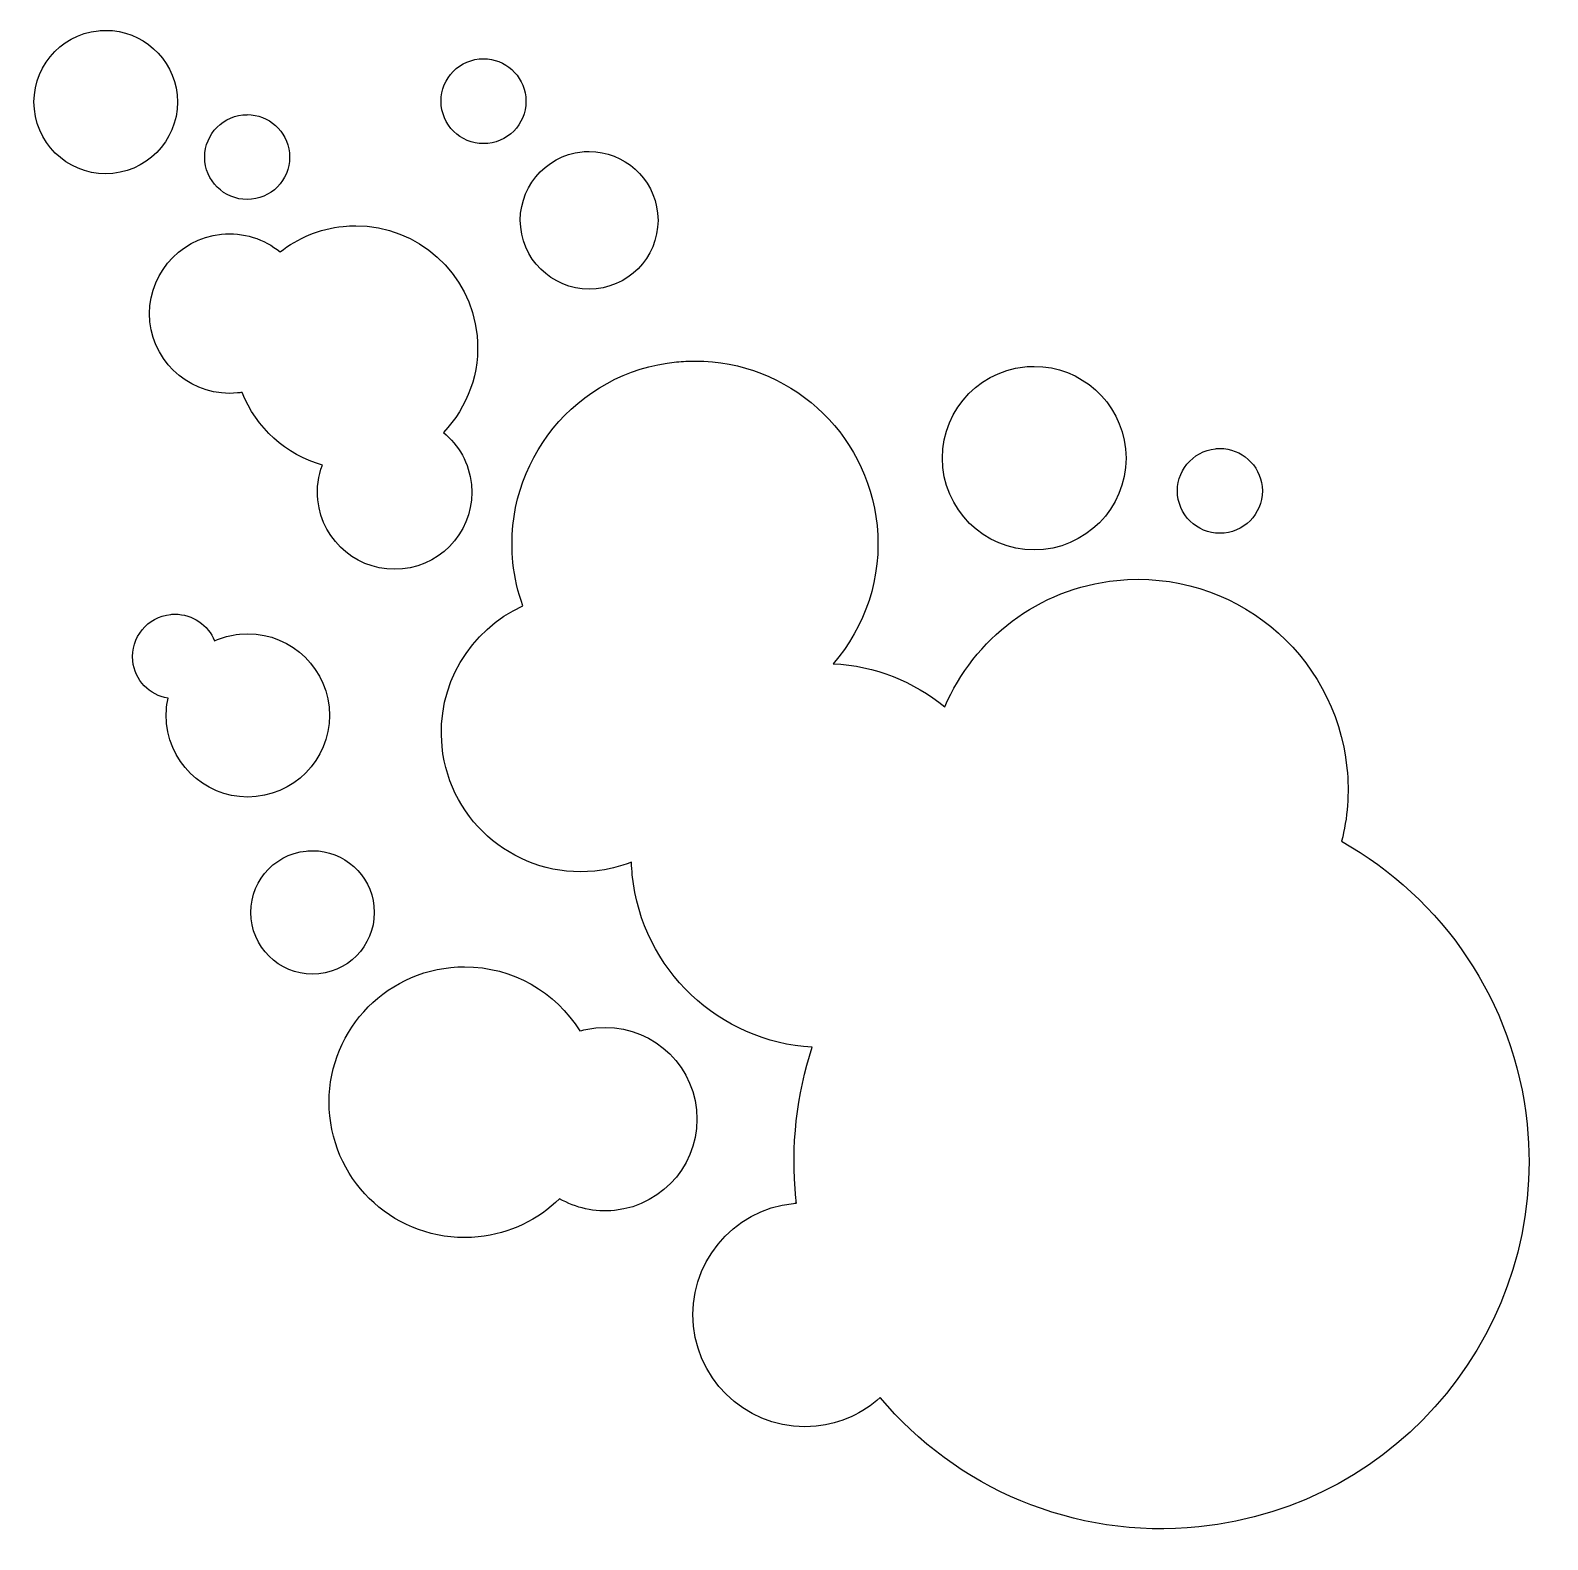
# Model space of a CAD drawing. Header units: centimetres. Extents: x -10.2 to 10.4, y -10.3 to 10.2.
import ezdxf

# ---------------------------------------------------------------- set-up
doc = ezdxf.new("R2010")
doc.units = ezdxf.units.CM
doc.header["$MEASUREMENT"] = 0
doc.layers.add('Layer 1', color=7, linetype='Continuous')

msp = doc.modelspace()

# ---------------------------------------------------------------- linework, layer by layer
at = {"layer": 'Layer 1'}
for points, knots in [([(-9.13594, 10.16248), (-9.16875, 10.16248), (-9.20147, 10.16058), (-9.23478, 10.15721), (-9.23478, 10.15721), (-9.76799, 10.1029), (-10.15615, 9.62703), (-10.10188, 9.09373), (-10.10188, 9.09373), (-10.04757, 8.56056), (-9.57166, 8.17236), (-9.0384, 8.22676), (-9.0384, 8.22676), (-8.50528, 8.28095), (-8.11708, 8.75685), (-8.17139, 9.29011), (-8.17139, 9.29011), (-8.22233, 9.79005), (-8.64401, 10.16261), (-9.13599, 10.16248), (-9.13599, 10.16248), (-9.13599, 10.16248), (-9.13594, 10.16248), (-9.13594, 10.16248)], [0, 0, 0, 0, 0.14285714, 0.14285714, 0.14285714, 0.14285714, 0.28571429, 0.28571429, 0.28571429, 0.28571429, 0.42857143, 0.42857143, 0.42857143, 0.42857143, 0.57142857, 0.57142857, 0.57142857, 0.57142857, 0.71428571, 0.71428571, 0.71428571, 0.71428571, 1, 1, 1, 1]), ([(-4.02573, 9.7777), (-4.04513, 9.7777), (-4.06524, 9.77707), (-4.08498, 9.77504), (-4.08498, 9.77504), (-4.4004, 9.74299), (-4.62971, 9.46059), (-4.59757, 9.14518), (-4.59757, 9.14518), (-4.56552, 8.82976), (-4.28317, 8.60045), (-3.96775, 8.63259), (-3.96775, 8.63259), (-3.65233, 8.66464), (-3.42302, 8.94569), (-3.45516, 9.2611), (-3.45516, 9.2611), (-3.48527, 9.55682), (-3.73473, 9.77774), (-4.02569, 9.77766), (-4.02569, 9.77766), (-4.02569, 9.77766), (-4.02573, 9.7777), (-4.02573, 9.7777)], [0, 0, 0, 0, 0.14285714, 0.14285714, 0.14285714, 0.14285714, 0.28571429, 0.28571429, 0.28571429, 0.28571429, 0.42857143, 0.42857143, 0.42857143, 0.42857143, 0.57142857, 0.57142857, 0.57142857, 0.57142857, 0.71428571, 0.71428571, 0.71428571, 0.71428571, 1, 1, 1, 1]), ([(-7.22253, 9.02129), (-7.24193, 9.02129), (-7.2609, 9.0207), (-7.28055, 9.01868), (-7.28055, 9.01868), (-7.59597, 8.98655), (-7.82663, 8.70423), (-7.79449, 8.38877), (-7.79449, 8.38877), (-7.76236, 8.07335), (-7.48004, 7.84404), (-7.16458, 7.87618), (-7.16458, 7.87618), (-6.84916, 7.90835), (-6.61985, 8.18936), (-6.65199, 8.50478), (-6.65199, 8.50478), (-6.6821, 8.8005), (-6.93156, 9.02142), (-7.22252, 9.02134), (-7.22252, 9.02134), (-7.22252, 9.02134), (-7.22253, 9.02129), (-7.22253, 9.02129)], [0, 0, 0, 0, 0.14285714, 0.14285714, 0.14285714, 0.14285714, 0.28571429, 0.28571429, 0.28571429, 0.28571429, 0.42857143, 0.42857143, 0.42857143, 0.42857143, 0.57142857, 0.57142857, 0.57142857, 0.57142857, 0.71428571, 0.71428571, 0.71428571, 0.71428571, 1, 1, 1, 1]), ([(-2.59594, 8.5232), (-2.62744, 8.5232), (-2.65885, 8.52248), (-2.69082, 8.51924), (-2.69082, 8.51924), (-3.20257, 8.46716), (-3.57576, 8.00977), (-3.52364, 7.49802), (-3.52364, 7.49802), (-3.47156, 6.98631), (-3.01412, 6.61313), (-2.50242, 6.6652), (-2.50242, 6.6652), (-1.99071, 6.71732), (-1.61879, 7.17476), (-1.67087, 7.68651), (-1.67087, 7.68651), (-1.71978, 8.16621), (-2.12392, 8.52338), (-2.59604, 8.52325), (-2.59604, 8.52325), (-2.59604, 8.52325), (-2.59594, 8.5232), (-2.59594, 8.5232)], [0, 0, 0, 0, 0.14285714, 0.14285714, 0.14285714, 0.14285714, 0.28571429, 0.28571429, 0.28571429, 0.28571429, 0.42857143, 0.42857143, 0.42857143, 0.42857143, 0.57142857, 0.57142857, 0.57142857, 0.57142857, 0.71428571, 0.71428571, 0.71428571, 0.71428571, 1, 1, 1, 1]), ([(-5.75466, 7.51771), (-5.81041, 7.51771), (-5.86657, 7.5156), (-5.92333, 7.50987), (-5.92333, 7.50987), (-6.24705, 7.47689), (-6.53924, 7.35098), (-6.77723, 7.16325), (-6.77723, 7.16325), (-6.99178, 7.33951), (-7.27372, 7.43346), (-7.5718, 7.40319), (-7.5718, 7.40319), (-8.16519, 7.34268), (-8.59817, 6.81326), (-8.5377, 6.21979), (-8.5377, 6.21979), (-8.47723, 5.62636), (-7.94642, 5.19477), (-7.35299, 5.2552), (-7.35299, 5.2552), (-7.33262, 5.25731), (-7.31234, 5.25992), (-7.29235, 5.26313), (-7.29235, 5.26313), (-7.10344, 4.7817), (-6.69854, 4.41825), (-6.20652, 4.27876), (-6.20652, 4.27876), (-6.26142, 4.13273), (-6.28402, 3.97262), (-6.26716, 3.8069), (-6.26716, 3.8069), (-6.20876, 3.2335), (-5.69549, 2.81553), (-5.12205, 2.87398), (-5.12205, 2.87398), (-4.54857, 2.93238), (-4.13195, 3.44434), (-4.19035, 4.01779), (-4.19035, 4.01779), (-4.21953, 4.30453), (-4.36155, 4.55273), (-4.5686, 4.72157), (-4.5686, 4.72157), (-4.24361, 5.059), (-4.06275, 5.53145), (-4.11394, 6.03401), (-4.11394, 6.03401), (-4.20051, 6.88437), (-4.91775, 7.51803), (-5.75453, 7.51777), (-5.75453, 7.51777), (-5.75453, 7.51777), (-5.75466, 7.51771), (-5.75466, 7.51771)], [0, 0, 0, 0, 0.06666667, 0.06666667, 0.06666667, 0.06666667, 0.13333333, 0.13333333, 0.13333333, 0.13333333, 0.2, 0.2, 0.2, 0.2, 0.26666667, 0.26666667, 0.26666667, 0.26666667, 0.33333333, 0.33333333, 0.33333333, 0.33333333, 0.4, 0.4, 0.4, 0.4, 0.46666667, 0.46666667, 0.46666667, 0.46666667, 0.53333333, 0.53333333, 0.53333333, 0.53333333, 0.6, 0.6, 0.6, 0.6, 0.66666667, 0.66666667, 0.66666667, 0.66666667, 0.73333333, 0.73333333, 0.73333333, 0.73333333, 0.8, 0.8, 0.8, 0.8, 0.86666667, 0.86666667, 0.86666667, 0.86666667, 1, 1, 1, 1]), ([(-1.16358, 5.6874), (-1.2472, 5.6874), (-1.33158, 5.6842), (-1.41659, 5.67559), (-1.41659, 5.67559), (-2.77651, 5.53703), (-3.76627, 4.32225), (-3.62775, 2.96229), (-3.62775, 2.96229), (-3.60692, 2.75702), (-3.56146, 2.56043), (-3.49471, 2.37455), (-3.49471, 2.37455), (-4.20946, 2.04825), (-4.6712, 1.29421), (-4.58711, 0.46911), (-4.58711, 0.46911), (-4.48169, -0.5667), (-3.55678, -1.3205), (-2.52088, -1.21499), (-2.52088, -1.21499), (-2.34681, -1.19728), (-2.18092, -1.15574), (-2.02541, -1.09506), (-2.02541, -1.09506), (-2.02343, -1.15232), (-2.01951, -1.20976), (-2.0136, -1.26761), (-2.0136, -1.26761), (-1.88246, -2.5555), (-0.83222, -3.52748), (0.42034, -3.59874), (0.42034, -3.59874), (0.21017, -4.23969), (0.12748, -4.93352), (0.20022, -5.64785), (0.20022, -5.64785), (0.20233, -5.66851), (0.20444, -5.68917), (0.2068, -5.70975), (0.2068, -5.70975), (0.19364, -5.71076), (0.18049, -5.71102), (0.16729, -5.71241), (0.16729, -5.71241), (-0.66481, -5.79708), (-1.2695, -6.54067), (-1.18478, -7.37273), (-1.18478, -7.37273), (-1.10002, -8.2047), (-0.35778, -8.81078), (0.47428, -8.72607), (0.47428, -8.72607), (0.80897, -8.69191), (1.10747, -8.55137), (1.33872, -8.34129), (1.33872, -8.34129), (2.3618, -9.55741), (3.94892, -10.26305), (5.64913, -10.08991), (5.64913, -10.08991), (8.38005, -9.81185), (10.36802, -7.37206), (10.08984, -4.64109), (10.08984, -4.64109), (9.91973, -2.97031), (8.94076, -1.57771), (7.58085, -0.81169), (7.58085, -0.81169), (7.66126, -0.49691), (7.68821, -0.16272), (7.65338, 0.17926), (7.65338, 0.17926), (7.49441, 1.74074), (6.09966, 2.87759), (4.53822, 2.71862), (4.53822, 2.71862), (3.47356, 2.61016), (2.60743, 1.92671), (2.21371, 1.00812), (2.21371, 1.00812), (1.79435, 1.35052), (1.26957, 1.56246), (0.70355, 1.59059), (0.70355, 1.59059), (1.13556, 2.08834), (1.36854, 2.75561), (1.29656, 3.46306), (1.29656, 3.46306), (1.16668, 4.73805), (0.09089, 5.68776), (-1.16369, 5.68742), (-1.16369, 5.68742), (-1.16369, 5.68742), (-1.16358, 5.6874), (-1.16358, 5.6874)], [0, 0, 0, 0, 0.04, 0.04, 0.04, 0.04, 0.08, 0.08, 0.08, 0.08, 0.12, 0.12, 0.12, 0.12, 0.16, 0.16, 0.16, 0.16, 0.2, 0.2, 0.2, 0.2, 0.24, 0.24, 0.24, 0.24, 0.28, 0.28, 0.28, 0.28, 0.32, 0.32, 0.32, 0.32, 0.36, 0.36, 0.36, 0.36, 0.4, 0.4, 0.4, 0.4, 0.44, 0.44, 0.44, 0.44, 0.48, 0.48, 0.48, 0.48, 0.52, 0.52, 0.52, 0.52, 0.56, 0.56, 0.56, 0.56, 0.6, 0.6, 0.6, 0.6, 0.64, 0.64, 0.64, 0.64, 0.68, 0.68, 0.68, 0.68, 0.72, 0.72, 0.72, 0.72, 0.76, 0.76, 0.76, 0.76, 0.8, 0.8, 0.8, 0.8, 0.84, 0.84, 0.84, 0.84, 0.88, 0.88, 0.88, 0.88, 0.92, 0.92, 0.92, 0.92, 1, 1, 1, 1]), ([(3.42345, 5.61488), (3.38154, 5.61488), (3.33966, 5.61269), (3.29703, 5.60834), (3.29703, 5.60834), (2.61475, 5.53885), (2.11801, 4.92944), (2.18746, 4.24716), (2.18746, 4.24716), (2.25695, 3.5648), (2.86636, 3.06806), (3.54864, 3.13755), (3.54864, 3.13755), (4.231, 3.20704), (4.72774, 3.81645), (4.65825, 4.49873), (4.65825, 4.49873), (4.59306, 5.13842), (4.05289, 5.61508), (3.42345, 5.61492), (3.42345, 5.61492), (3.42345, 5.61492), (3.42345, 5.61488), (3.42345, 5.61488)], [0, 0, 0, 0, 0.14285714, 0.14285714, 0.14285714, 0.14285714, 0.28571429, 0.28571429, 0.28571429, 0.28571429, 0.42857143, 0.42857143, 0.42857143, 0.42857143, 0.57142857, 0.57142857, 0.57142857, 0.57142857, 0.71428571, 0.71428571, 0.71428571, 0.71428571, 1, 1, 1, 1]), ([(5.93514, 4.50405), (5.91574, 4.50405), (5.8955, 4.50211), (5.87585, 4.50013), (5.87585, 4.50013), (5.56043, 4.46796), (5.33112, 4.18695), (5.36326, 3.87153), (5.36326, 3.87153), (5.39531, 3.55611), (5.67771, 3.32672), (5.99312, 3.35889), (5.99312, 3.35889), (6.30854, 3.39102), (6.53785, 3.67203), (6.50571, 3.98745), (6.50571, 3.98745), (6.47564, 4.28317), (6.22614, 4.50409), (5.93518, 4.50401), (5.93518, 4.50401), (5.93518, 4.50401), (5.93514, 4.50405), (5.93514, 4.50405)], [0, 0, 0, 0, 0.14285714, 0.14285714, 0.14285714, 0.14285714, 0.28571429, 0.28571429, 0.28571429, 0.28571429, 0.42857143, 0.42857143, 0.42857143, 0.42857143, 0.57142857, 0.57142857, 0.57142857, 0.57142857, 0.71428571, 0.71428571, 0.71428571, 0.71428571, 1, 1, 1, 1]), ([(-8.19906, 2.26126), (-8.21846, 2.26126), (-8.23731, 2.26063), (-8.257, 2.2586), (-8.257, 2.2586), (-8.57242, 2.22655), (-8.80308, 1.9455), (-8.77094, 1.63004), (-8.77094, 1.63004), (-8.74416, 1.36691), (-8.54281, 1.16429), (-8.29389, 1.12276), (-8.29389, 1.12276), (-8.31729, 1.01304), (-8.32434, 0.89767), (-8.31236, 0.7801), (-8.31236, 0.7801), (-8.25058, 0.17339), (-7.70936, -0.26862), (-7.10265, -0.20688), (-7.10265, -0.20688), (-6.49598, -0.1451), (-6.05393, 0.39739), (-6.11567, 1.00418), (-6.11567, 1.00418), (-6.17749, 1.61081), (-6.71867, 2.0529), (-7.32547, 1.99112), (-7.32547, 1.99112), (-7.44607, 1.97876), (-7.56043, 1.94718), (-7.66534, 1.90016), (-7.66534, 1.90016), (-7.75086, 2.11501), (-7.96153, 2.26129), (-8.19906, 2.2612), (-8.19906, 2.2612), (-8.19906, 2.2612), (-8.19906, 2.26126), (-8.19906, 2.26126)], [0, 0, 0, 0, 0.09090909, 0.09090909, 0.09090909, 0.09090909, 0.18181818, 0.18181818, 0.18181818, 0.18181818, 0.27272727, 0.27272727, 0.27272727, 0.27272727, 0.36363636, 0.36363636, 0.36363636, 0.36363636, 0.45454545, 0.45454545, 0.45454545, 0.45454545, 0.54545455, 0.54545455, 0.54545455, 0.54545455, 0.63636364, 0.63636364, 0.63636364, 0.63636364, 0.72727273, 0.72727273, 0.72727273, 0.72727273, 0.81818182, 0.81818182, 0.81818182, 0.81818182, 1, 1, 1, 1]), ([(-6.33835, -0.93954), (-6.3666, -0.93954), (-6.39536, -0.94064), (-6.42404, -0.94355), (-6.42404, -0.94355), (-6.88295, -0.99027), (-7.21663, -1.40044), (-7.16986, -1.85944), (-7.16986, -1.85944), (-7.12318, -2.31831), (-6.71301, -2.65199), (-6.25406, -2.60522), (-6.25406, -2.60522), (-5.79515, -2.55854), (-5.46151, -2.14968), (-5.50824, -1.69077), (-5.50824, -1.69077), (-5.55209, -1.26053), (-5.91508, -0.93955), (-6.33844, -0.93963), (-6.33844, -0.93963), (-6.33844, -0.93963), (-6.33835, -0.93954), (-6.33835, -0.93954)], [0, 0, 0, 0, 0.14285714, 0.14285714, 0.14285714, 0.14285714, 0.28571429, 0.28571429, 0.28571429, 0.28571429, 0.42857143, 0.42857143, 0.42857143, 0.42857143, 0.57142857, 0.57142857, 0.57142857, 0.57142857, 0.71428571, 0.71428571, 0.71428571, 0.71428571, 1, 1, 1, 1]), ([(-4.2814, -2.5103), (-4.34326, -2.51038), (-4.40558, -2.51317), (-4.4685, -2.51958), (-4.4685, -2.51958), (-5.47518, -2.62205), (-6.20763, -3.52242), (-6.10504, -4.52914), (-6.10504, -4.52914), (-6.00257, -5.53586), (-5.10355, -6.26832), (-4.09683, -6.16581), (-4.09683, -6.16581), (-3.66566, -6.12183), (-3.28446, -5.93127), (-2.99785, -5.64925), (-2.99785, -5.64925), (-2.78026, -5.77415), (-2.52325, -5.83466), (-2.25464, -5.80738), (-2.25464, -5.80738), (-1.57228, -5.7378), (-1.07554, -5.12839), (-1.14503, -4.44607), (-1.14503, -4.44607), (-1.21452, -3.76379), (-1.82393, -3.26705), (-2.50621, -3.33655), (-2.50621, -3.33655), (-2.5814, -3.34414), (-2.65359, -3.3586), (-2.72371, -3.37872), (-2.72371, -3.37872), (-3.05009, -2.85192), (-3.63386, -2.51014), (-4.28127, -2.51031), (-4.28127, -2.51031), (-4.28127, -2.51031), (-4.2814, -2.5103), (-4.2814, -2.5103)], [0, 0, 0, 0, 0.09090909, 0.09090909, 0.09090909, 0.09090909, 0.18181818, 0.18181818, 0.18181818, 0.18181818, 0.27272727, 0.27272727, 0.27272727, 0.27272727, 0.36363636, 0.36363636, 0.36363636, 0.36363636, 0.45454545, 0.45454545, 0.45454545, 0.45454545, 0.54545455, 0.54545455, 0.54545455, 0.54545455, 0.63636364, 0.63636364, 0.63636364, 0.63636364, 0.72727273, 0.72727273, 0.72727273, 0.72727273, 0.81818182, 0.81818182, 0.81818182, 0.81818182, 1, 1, 1, 1])]:
    msp.add_open_spline(points, degree=3, knots=knots, dxfattribs=at)

doc.saveas('drawing.dxf')
